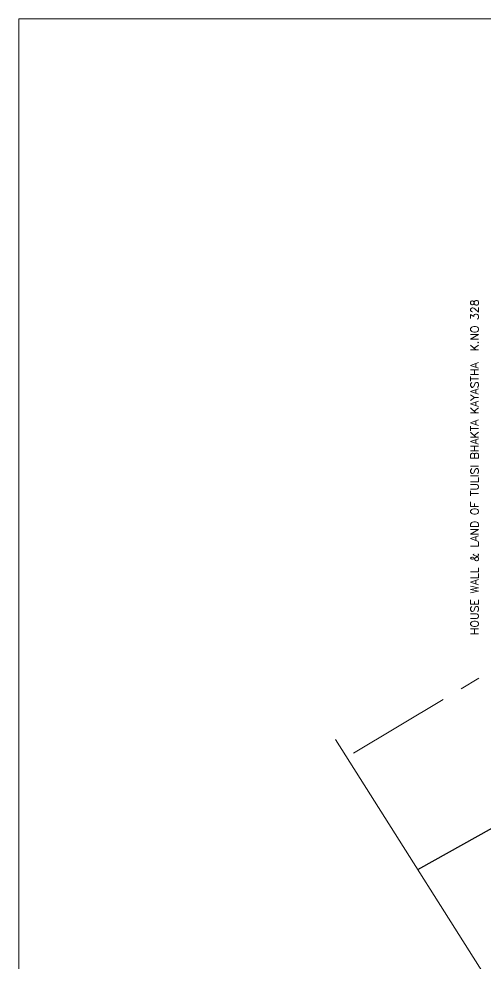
# Model space of a CAD drawing. Header units: inches. Extents: x 151827 to 346502, y -56182 to -23217.
# Drawn here: x 151827 to 152526, y -27665 to -26250 of the extents above; entities that cross this region are included whole.
import ezdxf

# ---------------------------------------------------------------- set-up
doc = ezdxf.new("R2010")
doc.units = ezdxf.units.IN
doc.header["$LTSCALE"] = 5
doc.header["$MEASUREMENT"] = 0
doc.linetypes.add('CENTER', pattern=[2, 1.25, -0.25, 0.25, -0.25])
doc.layers.add('A-WALL', color=7, linetype='Continuous', lineweight=9)
doc.layers.add('ele1', color=21, linetype='Continuous', lineweight=20)
doc.layers.add('TEXT', color=6, linetype='Continuous')
doc.layers.add('WALL', color=7, linetype='Continuous')
doc.styles.add('ROMANS', font='romans.shx', dxfattribs={"width": 0.8})

msp = doc.modelspace()

# ---------------------------------------------------------------- linework, layer by layer
at = {"layer": 'A-WALL', "color": 3, "linetype": 'CENTER', "ltscale": 25}
msp.add_line((152328.6, -27350.5, -58.2), (153513.8, -26642.2, -58.2), dxfattribs=at)
at = {"layer": 'A-WALL', "linetype": 'Continuous', "ltscale": 5, "elevation": -58.2}
msp.add_lwpolyline([(152835, -28197.7), (152584.4, -27778.4), (152590.5, -27762.5), (152570.6, -27778.7), (152575.7, -27763.9), (152301.4, -27330)], dxfattribs=at)
at = {"layer": 'ele1', "elevation": -72.7}
msp.add_lwpolyline([(151826.6, -26250), (154911.6, -26250), (154911.6, -28405.4), (151826.6, -28405.4)], close=True, dxfattribs=at)
msp.add_lwpolyline([(151826.6, -26250), (154911.6, -26250), (154911.6, -28405.4), (151826.6, -28405.4)], close=True, dxfattribs=at)
at = {"layer": 'WALL', "ltscale": 5}
msp.add_line((152424.8, -27525.2, -30.2), (153628.8, -26852.4, -59.1), dxfattribs=at)

# ---------------------------------------------------------------- texts
at = {"layer": 'TEXT', "lineweight": 9, "style": 'ROMANS'}
msp.add_text('HOUSE WALL & LAND OF TULISI BHAKTA KAYASTHA  K.NO 328', height=12, rotation=90, dxfattribs=at).set_placement((152516, -27173.6, -58.2))

doc.saveas('drawing.dxf')
